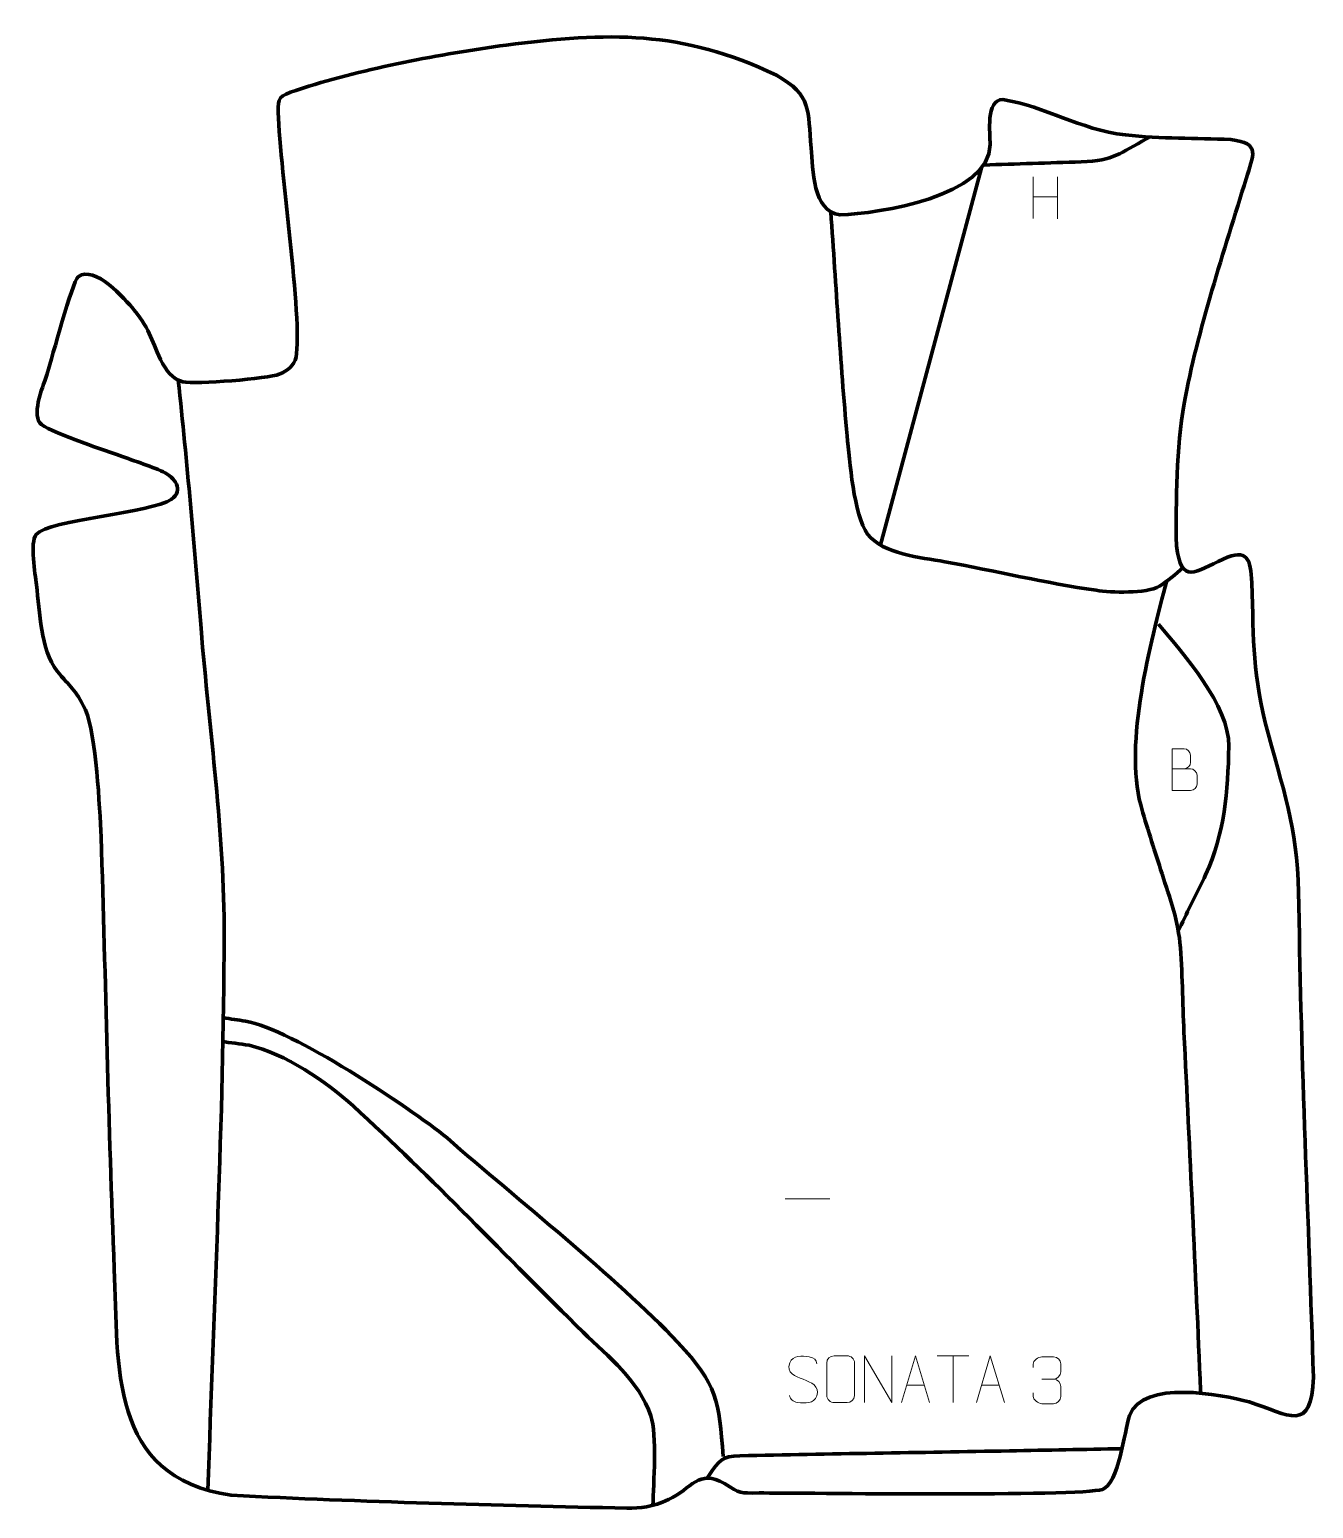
# Model space of a CAD drawing. Header units: millimetres. Extents: x -795 to -109, y 189 to 979.
import ezdxf

# ---------------------------------------------------------------- set-up
doc = ezdxf.new("R2010")
doc.units = ezdxf.units.MM
doc.header["$MEASUREMENT"] = 0
doc.layers.add('layer 2', color=7, linetype='Continuous')
doc.layers.add('layer 3', color=7, linetype='Continuous')

msp = doc.modelspace()

# ---------------------------------------------------------------- linework, layer by layer
at = {"layer": 'layer 2', "color": 142, "lineweight": 158}
for points, knots in [([(-285.1829, 906.3482), (-267.8225, 906.9907), (-250.3889, 907.4107), (-233.0619, 908.085), (-233.0619, 908.085), (-215.0815, 908.7846), (-212.8119, 912.4961), (-197.8244, 920.4807), (-197.8244, 920.4807), (-197.8244, 920.4807), (-196.2582, 921.3152), (-196.2582, 921.3152)], [0, 0, 0, 0, 0.25, 0.25, 0.25, 0.25, 0.5, 0.5, 0.5, 0.5, 1, 1, 1, 1]), ([(-366.7852, 881.3556), (-363.9371, 841.6462), (-361.7493, 801.2778), (-358.0385, 761.7038), (-358.0385, 761.7038), (-356.8299, 748.8136), (-354.4448, 719.5222), (-347.152, 709.2594), (-347.152, 709.2594), (-338.7453, 698.5741), (-318.9465, 696.9628), (-305.9397, 694.5975), (-305.9397, 694.5975), (-279.1233, 689.6914), (-252.0461, 683.2657), (-225.152, 679.3152), (-225.152, 679.3152), (-217.0659, 678.1275), (-198.2653, 677.4166), (-191.3263, 681.4908), (-191.3263, 681.4908), (-187.2293, 683.8962), (-182.4119, 688.1868), (-178.7613, 691.3548)], [0, 0, 0, 0, 0.14285714, 0.14285714, 0.14285714, 0.14285714, 0.28571429, 0.28571429, 0.28571429, 0.28571429, 0.42857143, 0.42857143, 0.42857143, 0.42857143, 0.57142857, 0.57142857, 0.57142857, 0.57142857, 0.71428571, 0.71428571, 0.71428571, 0.71428571, 1, 1, 1, 1]), ([(-699.3478, 198.8812), (-696.3727, 297.2989), (-690.9542, 396.3746), (-690.7186, 494.775), (-690.7186, 494.775), (-690.587, 549.7019), (-698.5882, 604.4567), (-703.076, 659.1318), (-703.076, 659.1318), (-706.6514, 703.444), (-710.4915, 747.3382), (-715.2453, 791.5388)], [0, 0, 0, 0, 0.25, 0.25, 0.25, 0.25, 0.5, 0.5, 0.5, 0.5, 1, 1, 1, 1]), ([(-187.3887, 684.2984), (-196.1203, 651.3311), (-210.2037, 597.7313), (-201.3111, 564.7276), (-201.3111, 564.7276), (-198.3109, 553.5927), (-194.1057, 541.5354), (-190.6673, 530.3469), (-190.6673, 530.3469), (-186.6529, 517.4415), (-181.6606, 504.7911), (-180.3889, 491.3325), (-180.3889, 491.3325), (-178.9404, 476.0024), (-178.9788, 459.121), (-178.2105, 443.4966), (-178.2105, 443.4966), (-175.075, 379.7373), (-172.0706, 315.9695), (-169.2987, 252.1932), (-169.2987, 252.1932), (-169.2987, 252.1932), (-169.2335, 250.6905), (-169.2335, 250.6905)], [0, 0, 0, 0, 0.14285714, 0.14285714, 0.14285714, 0.14285714, 0.28571429, 0.28571429, 0.28571429, 0.28571429, 0.42857143, 0.42857143, 0.42857143, 0.42857143, 0.57142857, 0.57142857, 0.57142857, 0.57142857, 0.71428571, 0.71428571, 0.71428571, 0.71428571, 1, 1, 1, 1]), ([(-191.852, 661.2356), (-178.2751, 645.0599), (-153.9849, 617.9738), (-154.2394, 596.0416), (-154.2394, 596.0416), (-154.7762, 572.0049), (-156.3964, 549.6385), (-166.6506, 527.5245), (-166.6506, 527.5245), (-171.1183, 517.8898), (-176.0112, 508.4402), (-180.5968, 498.8589), (-180.5968, 498.8589), (-180.5968, 498.8589), (-181.2506, 497.4929), (-181.2506, 497.4929)], [0, 0, 0, 0, 0.2, 0.2, 0.2, 0.2, 0.4, 0.4, 0.4, 0.4, 0.6, 0.6, 0.6, 0.6, 1, 1, 1, 1]), ([(-424.2181, 216.9926), (-426.6265, 246.5823), (-427.2752, 255.1984), (-448.4163, 277.7495), (-448.4163, 277.7495), (-482.0718, 313.2094), (-533.9146, 353.9802), (-571.6885, 386.9988), (-571.6885, 386.9988), (-592.0296, 403.5314), (-654.5464, 445.0621), (-679.2803, 449.3184), (-679.2803, 449.3184), (-683.2547, 450.0023), (-687.2815, 450.5256), (-691.2723, 451.1336)], [0, 0, 0, 0, 0.2, 0.2, 0.2, 0.2, 0.4, 0.4, 0.4, 0.4, 0.6, 0.6, 0.6, 0.6, 1, 1, 1, 1]), ([(-461.7771, 190.8774), (-461.489, 202.5377), (-459.4595, 228.5925), (-462.8579, 238.5852), (-462.8579, 238.5852), (-469.3533, 257.684), (-485.188, 269.7532), (-499.1017, 283.3667), (-499.1017, 283.3667), (-539.9902, 323.372), (-579.6186, 365.7028), (-621.8323, 404.0385), (-621.8323, 404.0385), (-635.9564, 416.8652), (-658.6657, 432.3001), (-677.3963, 436.4207), (-677.3963, 436.4207), (-682.2836, 437.3124), (-687.3241, 437.8314), (-692.2584, 438.454)], [0, 0, 0, 0, 0.16666667, 0.16666667, 0.16666667, 0.16666667, 0.33333333, 0.33333333, 0.33333333, 0.33333333, 0.5, 0.5, 0.5, 0.5, 0.66666667, 0.66666667, 0.66666667, 0.66666667, 1, 1, 1, 1]), ([(-211.3176, 221.1035), (-231.3083, 220.7175), (-251.299, 220.3315), (-271.2896, 219.9455), (-271.2896, 219.9455), (-319.288, 219.0187), (-367.3242, 218.358), (-415.313, 217.3192), (-415.313, 217.3192), (-425.1441, 217.1064), (-426.4013, 214.7552), (-431.8147, 206.8885), (-431.8147, 206.8885), (-431.8147, 206.8885), (-432.8662, 205.3604), (-432.8662, 205.3604)], [0, 0, 0, 0, 0.2, 0.2, 0.2, 0.2, 0.4, 0.4, 0.4, 0.4, 0.6, 0.6, 0.6, 0.6, 1, 1, 1, 1])]:
    msp.add_open_spline(points, degree=3, knots=knots, dxfattribs=at)
msp.add_open_spline([(-340.4147, 702.9135), (-340.4147, 702.9135), (-286.2517, 904.8868), (-286.2517, 904.8868)], degree=3, dxfattribs=at)
at = {"layer": 'layer 2', "color": 250, "lineweight": 9}
for points in [[(-258.7745, 900.0599), (-258.7745, 900.0599), (-258.7745, 877.8672), (-258.7745, 877.8672)], [(-245.6588, 900.0599), (-245.6588, 900.0599), (-245.6588, 877.7096), (-245.6588, 877.7096)], [(-258.757, 889.4175), (-258.757, 889.4175), (-245.6588, 889.4175), (-245.6588, 889.4175)], [(-391.2064, 354.426), (-391.2064, 354.426), (-367.2284, 354.426), (-367.2284, 354.426)], [(-310.017, 270.6233), (-310.017, 270.6233), (-293.0298, 270.6233), (-293.0298, 270.6233)], [(-301.5232, 245.6933), (-301.5232, 245.6933), (-301.5232, 270.6468), (-301.5232, 270.6468)], [(-326.2712, 254.9427), (-326.2712, 254.9427), (-316.7755, 254.9427), (-316.7755, 254.9427)], [(-286.2712, 254.9427), (-286.2712, 254.9427), (-276.7755, 254.9427), (-276.7755, 254.9427)], [(-254.017, 258.1596), (-254.017, 258.1596), (-247.8206, 258.1596), (-247.8206, 258.1596)]]:
    msp.add_open_spline(points, degree=3, dxfattribs=at)
for points, knots in [([(-184.4968, 584.041), (-181.2378, 584.0414), (-177.9784, 584.0414), (-174.7187, 584.041), (-174.7187, 584.041), (-172.9494, 584.0255), (-171.2265, 582.4705), (-171.2265, 580.6347), (-171.2265, 580.6347), (-171.2268, 579.6239), (-171.2268, 576.8926), (-171.2265, 575.8815), (-171.2265, 575.8815), (-171.2106, 574.2174), (-172.5919, 572.4136), (-174.6713, 572.4288), (-174.6713, 572.4288), (-177.9313, 572.4291), (-181.191, 572.4291), (-184.4503, 572.4288), (-184.4503, 572.4288), (-184.4503, 579.8792), (-184.4503, 587.3293), (-184.4503, 594.7791), (-184.4503, 594.7791), (-182.3242, 594.7791), (-180.1978, 594.7791), (-178.0713, 594.7791), (-178.0713, 594.7791), (-176.5658, 594.7949), (-174.6878, 593.0837), (-174.6719, 591.326), (-174.6719, 591.326), (-174.6723, 589.4754), (-174.6723, 589.3447), (-174.6719, 587.4938), (-174.6719, 587.4938), (-174.6565, 585.6432), (-176.3174, 584.0255), (-178.1178, 584.041)], [0, 0, 0, 0, 0.09090909, 0.09090909, 0.09090909, 0.09090909, 0.18181818, 0.18181818, 0.18181818, 0.18181818, 0.27272727, 0.27272727, 0.27272727, 0.27272727, 0.36363636, 0.36363636, 0.36363636, 0.36363636, 0.45454545, 0.45454545, 0.45454545, 0.45454545, 0.54545455, 0.54545455, 0.54545455, 0.54545455, 0.63636364, 0.63636364, 0.63636364, 0.63636364, 0.72727273, 0.72727273, 0.72727273, 0.72727273, 0.81818182, 0.81818182, 0.81818182, 0.81818182, 1, 1, 1, 1]), ([(-381.5233, 258.1701), (-385.7716, 259.6405), (-390.6797, 261.4363), (-388.6746, 266.9566), (-388.6746, 266.9566), (-387.1711, 271.0965), (-381.9575, 270.708), (-378.3539, 270.1069), (-378.3539, 270.1069), (-375.4933, 269.6297), (-374.6286, 268.4165), (-374.318, 266.3324)], [0, 0, 0, 0, 0.25, 0.25, 0.25, 0.25, 0.5, 0.5, 0.5, 0.5, 1, 1, 1, 1]), ([(-365.0429, 270.6465), (-362.7172, 270.6465), (-360.3911, 270.6465), (-358.065, 270.6465), (-358.065, 270.6465), (-356.1184, 270.6821), (-354.127, 269.1905), (-354.1003, 266.7529), (-354.1003, 266.7529), (-354.1007, 261.006), (-354.1007, 255.2587), (-354.1003, 249.511), (-354.1003, 249.511), (-354.2401, 247.1876), (-355.9173, 245.708), (-358.065, 245.6972), (-358.065, 245.6972), (-360.3969, 245.6976), (-362.7288, 245.6976), (-365.0603, 245.6972), (-365.0603, 245.6972), (-366.9853, 245.5918), (-368.9574, 247.4763), (-368.9462, 249.4936), (-368.9462, 249.4936), (-368.9459, 255.2637), (-368.9459, 261.0334), (-368.9462, 266.8027), (-368.9462, 266.8027), (-368.942, 268.9408), (-367.1953, 270.66), (-365.0429, 270.6465)], [0, 0, 0, 0, 0.11111111, 0.11111111, 0.11111111, 0.11111111, 0.22222222, 0.22222222, 0.22222222, 0.22222222, 0.33333333, 0.33333333, 0.33333333, 0.33333333, 0.44444444, 0.44444444, 0.44444444, 0.44444444, 0.55555556, 0.55555556, 0.55555556, 0.55555556, 0.66666667, 0.66666667, 0.66666667, 0.66666667, 0.77777778, 0.77777778, 0.77777778, 0.77777778, 1, 1, 1, 1]), ([(-348.8507, 245.6933), (-348.8507, 245.6933), (-348.8507, 270.6468), (-348.8507, 270.6468), (-348.8507, 270.6468), (-348.8507, 270.6468), (-334.1959, 245.6933), (-334.1959, 245.6933), (-334.1959, 245.6933), (-334.1959, 245.6933), (-334.1959, 270.6468), (-334.1959, 270.6468)], [0, 0, 0, 0, 0.25, 0.25, 0.25, 0.25, 0.5, 0.5, 0.5, 0.5, 1, 1, 1, 1]), ([(-328.9938, 245.6933), (-328.9938, 245.6933), (-321.6228, 270.6468), (-321.6228, 270.6468), (-321.6228, 270.6468), (-321.6228, 270.6468), (-314.0529, 245.6933), (-314.0529, 245.6933)], [0, 0, 0, 0, 0.33333333, 0.33333333, 0.33333333, 0.33333333, 1, 1, 1, 1]), ([(-288.9938, 245.6933), (-288.9938, 245.6933), (-281.6228, 270.6468), (-281.6228, 270.6468), (-281.6228, 270.6468), (-281.6228, 270.6468), (-274.0529, 245.6933), (-274.0529, 245.6933)], [0, 0, 0, 0, 0.33333333, 0.33333333, 0.33333333, 0.33333333, 1, 1, 1, 1]), ([(-258.7267, 264.4048), (-258.7267, 264.4048), (-258.7267, 266.262), (-258.7267, 266.262), (-258.7267, 266.262), (-258.741, 268.0039), (-256.0765, 270.122), (-254.0174, 270.0993), (-254.0174, 270.0993), (-251.9533, 270.0993), (-249.8893, 270.0993), (-247.8256, 270.0993), (-247.8256, 270.0993), (-245.6311, 270.1081), (-244.0328, 268.2613), (-243.9884, 266.3492), (-243.9884, 266.3492), (-243.9888, 264.9141), (-243.9888, 263.479), (-243.9884, 262.0435), (-243.9884, 262.0435), (-244.037, 260.39), (-245.6396, 258.16), (-247.8379, 258.17), (-247.8379, 258.17), (-245.6342, 258.1588), (-244.0262, 256.3556), (-243.9722, 254.2961), (-243.9722, 254.2961), (-243.9726, 252.5114), (-243.9726, 250.7267), (-243.9722, 248.9416), (-243.9722, 248.9416), (-243.9621, 246.8802), (-246.017, 245.1171), (-247.8379, 245.1252), (-247.8379, 245.1252), (-249.9032, 245.1255), (-251.9684, 245.1255), (-254.034, 245.1252), (-254.034, 245.1252), (-256.2026, 245.1367), (-258.7336, 247.5369), (-258.7522, 248.9987), (-258.7522, 248.9987), (-258.7522, 248.9987), (-258.7522, 250.9073), (-258.7522, 250.9073)], [0, 0, 0, 0, 0.07692308, 0.07692308, 0.07692308, 0.07692308, 0.15384615, 0.15384615, 0.15384615, 0.15384615, 0.23076923, 0.23076923, 0.23076923, 0.23076923, 0.30769231, 0.30769231, 0.30769231, 0.30769231, 0.38461538, 0.38461538, 0.38461538, 0.38461538, 0.46153846, 0.46153846, 0.46153846, 0.46153846, 0.53846154, 0.53846154, 0.53846154, 0.53846154, 0.61538462, 0.61538462, 0.61538462, 0.61538462, 0.69230769, 0.69230769, 0.69230769, 0.69230769, 0.76923077, 0.76923077, 0.76923077, 0.76923077, 0.84615385, 0.84615385, 0.84615385, 0.84615385, 1, 1, 1, 1]), ([(-381.5233, 258.17), (-377.5047, 256.5233), (-372.4752, 254.635), (-374.3092, 249.2747), (-374.3092, 249.2747), (-375.769, 245.0083), (-380.6798, 245.265), (-384.4059, 245.8197), (-384.4059, 245.8197), (-387.1559, 246.2295), (-388.3768, 247.443), (-388.7548, 249.5552)], [0, 0, 0, 0, 0.25, 0.25, 0.25, 0.25, 0.5, 0.5, 0.5, 0.5, 1, 1, 1, 1])]:
    msp.add_open_spline(points, degree=3, knots=knots, dxfattribs=at)
at = {"layer": 'layer 3', "color": 242, "lineweight": 158}
msp.add_open_spline([(-661.8695, 937.2803), (-661.9014, 943.2043), (-659.4486, 943.9691), (-648.745, 947.3826), (-648.745, 947.3826), (-614.6066, 958.2697), (-575.6901, 965.4125), (-540.1696, 970.4236), (-540.1696, 970.4236), (-485.3536, 977.148), (-446.9891, 978.6598), (-395.7703, 954.2976), (-395.7703, 954.2976), (-376.5758, 943.3237), (-379.2374, 935.6398), (-377.2387, 915.3706), (-377.2387, 915.3706), (-376.2229, 904.1699), (-376.6541, 881.6419), (-361.8489, 879.6789), (-361.8489, 879.6789), (-341.1048, 880.4883), (-281.7743, 889.578), (-281.7103, 917.2534), (-281.7103, 917.2534), (-281.6968, 923.0662), (-284.1528, 941.356), (-274.9288, 941.2749), (-274.9288, 941.2749), (-251.6666, 937.5384), (-234.4074, 925.4355), (-209.4774, 922.4004), (-209.4774, 922.4004), (-189.9256, 920.2591), (-172.3239, 920.9354), (-153.1215, 919.8939), (-153.1215, 919.8939), (-136.8952, 918.0459), (-141.2164, 911.5828), (-145.044, 899.0166), (-145.044, 899.0166), (-156.6352, 860.7879), (-171.0158, 818.1141), (-178.0921, 779.0666), (-178.0921, 779.0666), (-182.1439, 755.4235), (-182.6417, 727.0632), (-182.2162, 702.9918), (-182.2162, 702.9918), (-179.5486, 682.0439), (-172.0255, 689.1928), (-157.1842, 695.9623), (-157.1842, 695.9623), (-144.1924, 701.8883), (-142.5686, 696.0992), (-141.966, 683.2703), (-141.966, 683.2703), (-140.9358, 651.2914), (-141.7012, 634.7797), (-133.3189, 602.891), (-133.3189, 602.891), (-123.3245, 566.5232), (-117.1845, 549.8823), (-116.8284, 510.9803), (-116.8284, 510.9803), (-115.7297, 427.0119), (-111.6447, 343.149), (-109.0662, 259.2235), (-109.0662, 259.2235), (-109.9783, 229.0552), (-121.9897, 239.0976), (-143.3974, 246.0712), (-143.3974, 246.0712), (-158.5008, 249.9781), (-200.0547, 258.2066), (-207.2351, 238.7889), (-207.2351, 238.7889), (-210.0963, 230.3099), (-213.1196, 202.2012), (-221.7817, 199.3512), (-221.7817, 199.3512), (-233.6285, 195.4529), (-383.6448, 197.499), (-404.9723, 197.4453), (-404.9723, 197.4453), (-415.8358, 197.418), (-414.766, 196.948), (-423.5199, 202.4957), (-423.5199, 202.4957), (-437.4911, 210.536), (-440.9107, 199.7436), (-453.4881, 193.9366), (-453.4881, 193.9366), (-462.0132, 190.0007), (-468.5865, 189.2077), (-475.624, 189.3492), (-475.624, 189.3492), (-545.3482, 190.7514), (-617.4081, 192.7487), (-686.9788, 196.2159), (-686.9788, 196.2159), (-752.8068, 206.1577), (-747.1897, 265.2651), (-749.3749, 317.0109), (-749.3749, 317.0109), (-752.6051, 393.9397), (-753.9216, 470.7528), (-756.4438, 547.6638), (-756.4438, 547.6638), (-757.1656, 563.6222), (-759.1106, 601.9648), (-764.7923, 615.4433), (-764.7923, 615.4433), (-770.2614, 627.1054), (-772.949, 627.4308), (-779.941, 636.2041), (-779.941, 636.2041), (-788.8931, 648.1877), (-789.1751, 667.4942), (-790.9062, 682.2038), (-790.9062, 682.2038), (-791.6197, 687.9571), (-794.6239, 704.7912), (-791.0497, 709.1462), (-791.0497, 709.1462), (-784.6123, 716.9899), (-729.0392, 720.8091), (-718.9825, 727.8625), (-718.9825, 727.8625), (-711.8369, 732.8741), (-717.1389, 739.5966), (-723.3176, 742.5676), (-723.3176, 742.5676), (-729.956, 745.7597), (-740.6737, 748.9853), (-748.0753, 751.7613), (-748.0753, 751.7613), (-755.0563, 754.329), (-785.9611, 764.4423), (-789.0712, 768.6531), (-789.0712, 768.6531), (-793.5359, 774.6979), (-787.0982, 788.8661), (-785.0006, 795.6533), (-785.0006, 795.6533), (-782.6984, 803.2684), (-771.9634, 843.7222), (-768.6561, 846.7353), (-768.6561, 846.7353), (-759.7755, 853.1545), (-743.8523, 835.0034), (-738.7734, 828.9569), (-738.7734, 828.9569), (-729.5985, 817.7043), (-729.6231, 812.1518), (-723.5593, 800.3858), (-723.5593, 800.3858), (-720.1104, 794.1918), (-716.694, 791.6091), (-712.7547, 790.6862), (-712.7547, 790.6862), (-705.8591, 789.0707), (-667.1413, 792.3439), (-661.2933, 794.7022), (-661.2933, 794.7022), (-656.6564, 796.5721), (-653.2124, 799.4397), (-652.3443, 803.8346), (-652.3443, 803.8346), (-648.5551, 823.0208), (-661.7184, 909.1474), (-661.8695, 937.2803)], degree=3, knots=[0, 0, 0, 0, 0.02272727, 0.02272727, 0.02272727, 0.02272727, 0.04545455, 0.04545455, 0.04545455, 0.04545455, 0.06818182, 0.06818182, 0.06818182, 0.06818182, 0.09090909, 0.09090909, 0.09090909, 0.09090909, 0.11363636, 0.11363636, 0.11363636, 0.11363636, 0.13636364, 0.13636364, 0.13636364, 0.13636364, 0.15909091, 0.15909091, 0.15909091, 0.15909091, 0.18181818, 0.18181818, 0.18181818, 0.18181818, 0.20454545, 0.20454545, 0.20454545, 0.20454545, 0.22727273, 0.22727273, 0.22727273, 0.22727273, 0.25, 0.25, 0.25, 0.25, 0.27272727, 0.27272727, 0.27272727, 0.27272727, 0.29545455, 0.29545455, 0.29545455, 0.29545455, 0.31818182, 0.31818182, 0.31818182, 0.31818182, 0.34090909, 0.34090909, 0.34090909, 0.34090909, 0.36363636, 0.36363636, 0.36363636, 0.36363636, 0.38636364, 0.38636364, 0.38636364, 0.38636364, 0.40909091, 0.40909091, 0.40909091, 0.40909091, 0.43181818, 0.43181818, 0.43181818, 0.43181818, 0.45454545, 0.45454545, 0.45454545, 0.45454545, 0.47727273, 0.47727273, 0.47727273, 0.47727273, 0.5, 0.5, 0.5, 0.5, 0.52272727, 0.52272727, 0.52272727, 0.52272727, 0.54545455, 0.54545455, 0.54545455, 0.54545455, 0.56818182, 0.56818182, 0.56818182, 0.56818182, 0.59090909, 0.59090909, 0.59090909, 0.59090909, 0.61363636, 0.61363636, 0.61363636, 0.61363636, 0.63636364, 0.63636364, 0.63636364, 0.63636364, 0.65909091, 0.65909091, 0.65909091, 0.65909091, 0.68181818, 0.68181818, 0.68181818, 0.68181818, 0.70454545, 0.70454545, 0.70454545, 0.70454545, 0.72727273, 0.72727273, 0.72727273, 0.72727273, 0.75, 0.75, 0.75, 0.75, 0.77272727, 0.77272727, 0.77272727, 0.77272727, 0.79545455, 0.79545455, 0.79545455, 0.79545455, 0.81818182, 0.81818182, 0.81818182, 0.81818182, 0.84090909, 0.84090909, 0.84090909, 0.84090909, 0.86363636, 0.86363636, 0.86363636, 0.86363636, 0.88636364, 0.88636364, 0.88636364, 0.88636364, 0.90909091, 0.90909091, 0.90909091, 0.90909091, 0.93181818, 0.93181818, 0.93181818, 0.93181818, 0.95454545, 0.95454545, 0.95454545, 0.95454545, 1, 1, 1, 1], dxfattribs=at)

doc.saveas('drawing.dxf')
